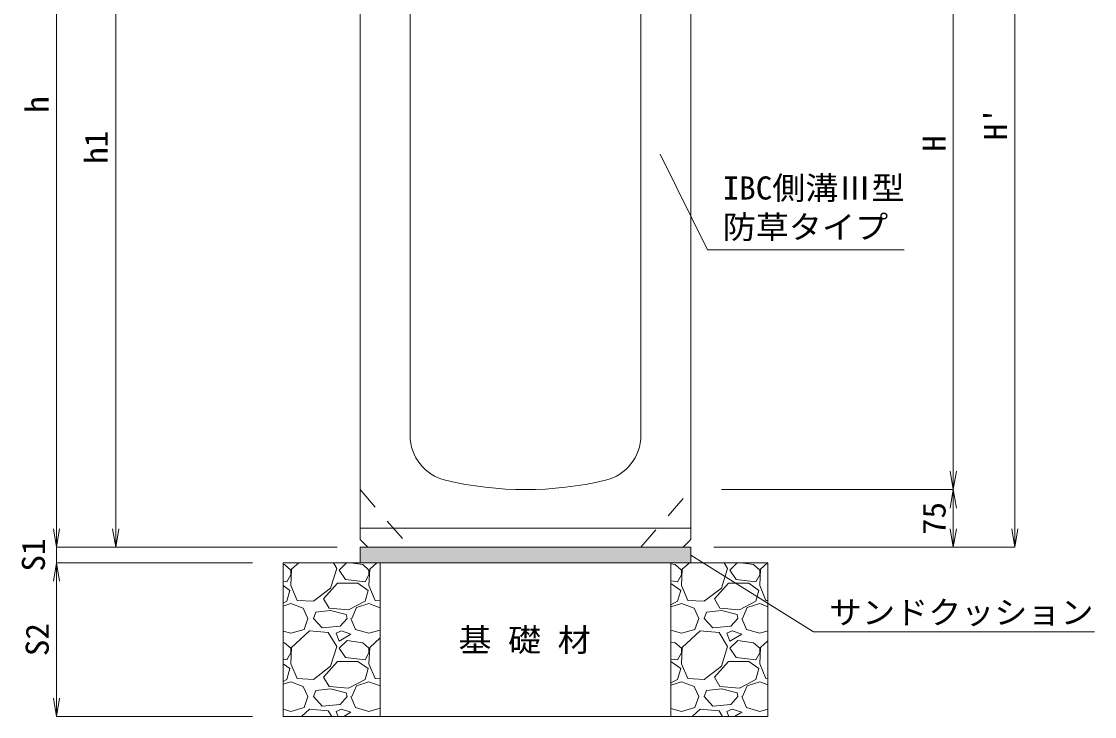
# Model space of a CAD drawing. Units: millimetres at full size; details may follow other scales. Extents: x 164402 to 209100, y 872507 to 885397.
# Drawn here: x 194792 to 196187, y 881627 to 882531 of the extents above; entities that cross this region are included whole.
import ezdxf
from ezdxf.enums import TextEntityAlignment as Align

# ---------------------------------------------------------------- set-up
doc = ezdxf.new("R2010")
doc.units = ezdxf.units.MM
doc.header["$LTSCALE"] = 40
doc.linetypes.add('USER1', pattern=[1.35, 0.75, -0.6])
for name, color, linetype, lineweight in [('0_2', 7, 'Continuous', 13), ('ハッチング', 7, 'Continuous', 5), ('寸法線', 7, 'Continuous', 13), ('本体', 2, 'Continuous', 13), ('補助線', 8, 'Continuous', 13)]:
    doc.layers.add(name, color=color, linetype=linetype, lineweight=lineweight)
doc.layers.add('文字', color=7, linetype='Continuous')
doc.styles.add('ＭＳ 明朝', font='')
doc.styles.get('ＭＳ 明朝').set_extended_font_data('MS Mincho')

# ---------------------------------------------------------------- blocks, each defined once
blk = doc.blocks.new('open_arrow')
at = {"color": 0, "linetype": 'Continuous', "lineweight": -2}
blk.add_lwpolyline([(7.5, 1.25), (0, 0), (7.5, -1.25)], dxfattribs=at)
blk = doc.blocks.new('filled_arrow')
at = {"color": 0, "linetype": 'Continuous', "lineweight": -2}
blk.add_solid([(7.5, 1.25), (0, 0), (7.5, -1.25)], dxfattribs=at)

msp = doc.modelspace()

# ---------------------------------------------------------------- hatches: boundary and pattern name
at = {"layer": 'ハッチング'}
msp.add_hatch(color=8, dxfattribs=at).paths.add_polyline_path([(195232.4, 881847.29), (195232.4, 881827.29), (195662.4, 881827.29), (195662.4, 881847.29)])

# ---------------------------------------------------------------- linework, layer by layer
at = {"layer": '0_2', "lineweight": 20}
for p, q in [((195652.4, 881847.29), (195242.4, 881847.29)), ((195132.4, 881827.29), (195762.4, 881827.29)), ((195132.4, 881827.29), (195132.4, 881627.29)), ((195762.4, 881627.29), (195762.4, 881827.29)), ((195132.4, 881627.29), (195762.4, 881627.29))]:
    msp.add_line(p, q, dxfattribs=at)
at = {"layer": '0_2'}
msp.add_lwpolyline([(195232.4, 881827.29), (195662.4, 881827.29), (195662.4, 881847.29), (195232.4, 881847.29)], close=True, dxfattribs=at)
at = {"layer": 'ハッチング'}
for p, q in [((195134.15, 881824.87), (195132.4, 881825.13)), ((195142.28, 881817.76), (195134.15, 881824.87)), ((195152.61, 881827.29), (195143.29, 881818.77)), ((195202.22, 881819.79), (195197.64, 881827.29)), ((195205.11, 881827.29), (195205.27, 881826.9)), ((195214.8, 881827.29), (195205.27, 881817.76)), ((195205.27, 881826.9), (195205.91, 881827.29)), ((195235.75, 881824.87), (195219.64, 881827.29)), ((195243.88, 881817.76), (195235.75, 881824.87)), ((195254.21, 881827.29), (195244.89, 881818.77)), ((195642.15, 881824.87), (195636.4, 881825.73)), ((195650.28, 881817.76), (195642.15, 881824.87)), ((195660.61, 881827.29), (195651.29, 881818.77)), ((195710.22, 881819.79), (195705.64, 881827.29)), ((195713.11, 881827.29), (195713.27, 881826.9)), ((195722.8, 881827.29), (195713.27, 881817.76)), ((195713.27, 881826.9), (195713.91, 881827.29)), ((195743.75, 881824.87), (195727.64, 881827.29)), ((195751.88, 881817.76), (195743.75, 881824.87)), ((195762.21, 881827.29), (195752.89, 881818.77)), ((195137.2, 881802.52), (195142.28, 881811.66)), ((195143.29, 881818.77), (195142.28, 881797.44)), ((195142.28, 881811.66), (195142.28, 881817.76)), ((195194.09, 881794.39), (195202.22, 881819.79)), ((195205.27, 881817.76), (195213.4, 881805.57)), ((195238.8, 881802.52), (195243.88, 881811.66)), ((195244.89, 881818.77), (195243.88, 881797.44)), ((195243.88, 881811.66), (195243.88, 881817.76)), ((195645.2, 881802.52), (195650.28, 881811.66)), ((195651.29, 881818.77), (195650.28, 881797.44)), ((195650.28, 881811.66), (195650.28, 881817.76)), ((195702.09, 881794.39), (195710.22, 881819.79)), ((195713.27, 881817.76), (195721.4, 881805.57)), ((195746.8, 881802.52), (195751.88, 881811.66)), ((195752.89, 881818.77), (195751.88, 881797.44)), ((195751.88, 881811.66), (195751.88, 881817.76)), ((195132.4, 881803.09), (195137.2, 881802.52)), ((195132.4, 881797.48), (195141.26, 881791.34)), ((195142.28, 881797.44), (195150.4, 881778.13)), ((195184.95, 881780.17), (195203.24, 881800.49)), ((195203.24, 881800.49), (195229.65, 881800.49)), ((195213.4, 881805.57), (195238.8, 881802.52)), ((195229.65, 881800.49), (195242.86, 881791.34)), ((195243.88, 881797.44), (195252, 881778.13)), ((195636.4, 881803.57), (195645.2, 881802.52)), ((195636.4, 881800.25), (195649.26, 881791.34)), ((195650.28, 881797.44), (195658.4, 881778.13)), ((195692.95, 881780.17), (195711.24, 881800.49)), ((195711.24, 881800.49), (195737.65, 881800.49)), ((195721.4, 881805.57), (195746.8, 881802.52)), ((195737.65, 881800.49), (195750.86, 881791.34)), ((195751.88, 881797.44), (195760, 881778.13)), ((195141.26, 881791.34), (195137.2, 881777.12)), ((195171.74, 881777.12), (195194.09, 881794.39)), ((195242.86, 881791.34), (195238.8, 881777.12)), ((195649.26, 881791.34), (195645.2, 881777.12)), ((195679.74, 881777.12), (195702.09, 881794.39)), ((195750.86, 881791.34), (195746.8, 881777.12)), ((195137.2, 881777.12), (195132.4, 881774.6)), ((195132.4, 881770.98), (195142.28, 881774.07)), ((195142.28, 881774.07), (195158.53, 881767.97)), ((195150.4, 881778.13), (195171.74, 881777.12)), ((195158.53, 881767.97), (195164.63, 881754.77)), ((195192.06, 881767.97), (195184.95, 881780.17)), ((195217.46, 881765.94), (195192.06, 881767.97)), ((195238.8, 881777.12), (195217.46, 881765.94)), ((195221.52, 881754.77), (195227.62, 881768.99)), ((195227.62, 881768.99), (195243.88, 881774.07)), ((195243.88, 881774.07), (195258.4, 881768.62)), ((195252, 881778.13), (195258.4, 881777.83)), ((195645.2, 881777.12), (195636.4, 881772.51)), ((195636.4, 881769.73), (195650.28, 881774.07)), ((195650.28, 881774.07), (195666.53, 881767.97)), ((195658.4, 881778.13), (195679.74, 881777.12)), ((195666.53, 881767.97), (195672.63, 881754.77)), ((195700.06, 881767.97), (195692.95, 881780.17)), ((195725.46, 881765.94), (195700.06, 881767.97)), ((195746.8, 881777.12), (195725.46, 881765.94)), ((195729.52, 881754.77), (195735.62, 881768.99)), ((195735.62, 881768.99), (195751.88, 881774.07)), ((195751.88, 881774.07), (195762.4, 881770.12)), ((195760, 881778.13), (195762.4, 881778.02)), ((195159.55, 881740.54), (195164.63, 881754.77)), ((195171.74, 881754.77), (195174.79, 881762.89)), ((195182.92, 881742.57), (195171.74, 881754.77)), ((195194.09, 881764.93), (195174.79, 881762.89)), ((195214.41, 881759.85), (195194.09, 881764.93)), ((195215.43, 881754.77), (195206.28, 881744.61)), ((195215.43, 881754.77), (195214.41, 881759.85)), ((195220.51, 881754.77), (195226.6, 881740.54)), ((195667.55, 881740.54), (195672.63, 881754.77)), ((195679.74, 881754.77), (195682.79, 881762.89)), ((195690.92, 881742.57), (195679.74, 881754.77)), ((195702.09, 881764.93), (195682.79, 881762.89)), ((195722.41, 881759.85), (195702.09, 881764.93)), ((195723.43, 881754.77), (195714.28, 881744.61)), ((195723.43, 881754.77), (195722.41, 881759.85)), ((195728.51, 881754.77), (195734.6, 881740.54)), ((195142.28, 881735.46), (195159.55, 881740.54)), ((195206.28, 881744.61), (195182.92, 881742.57)), ((195226.6, 881740.54), (195243.88, 881735.46)), ((195243.88, 881735.46), (195258.4, 881739.73)), ((195636.4, 881739.54), (195650.28, 881735.46)), ((195650.28, 881735.46), (195667.55, 881740.54)), ((195714.28, 881744.61), (195690.92, 881742.57)), ((195734.6, 881740.54), (195751.88, 881735.46)), ((195132.4, 881738.37), (195142.28, 881735.46)), ((195166.66, 881738.51), (195143.29, 881717.17)), ((195191.04, 881736.48), (195166.66, 881738.51)), ((195202.22, 881718.19), (195191.04, 881736.48)), ((195208.32, 881738.51), (195201.2, 881735.46)), ((195201.2, 881735.46), (195205.27, 881725.3)), ((195205.27, 881725.3), (195220.51, 881734.45)), ((195215.43, 881726.32), (195205.27, 881716.16)), ((195220.51, 881734.45), (195208.32, 881738.51)), ((195235.75, 881723.27), (195215.43, 881726.32)), ((195258.4, 881729.5), (195244.89, 881717.17)), ((195674.66, 881738.51), (195651.29, 881717.17)), ((195699.04, 881736.48), (195674.66, 881738.51)), ((195710.22, 881718.19), (195699.04, 881736.48)), ((195716.32, 881738.51), (195709.2, 881735.46)), ((195709.2, 881735.46), (195713.27, 881725.3)), ((195713.27, 881725.3), (195728.51, 881734.45)), ((195723.43, 881726.32), (195713.27, 881716.16)), ((195728.51, 881734.45), (195716.32, 881738.51)), ((195743.75, 881723.27), (195723.43, 881726.32)), ((195751.88, 881735.46), (195762.4, 881738.56)), ((195762.4, 881725.85), (195752.89, 881717.17)), ((195134.15, 881723.27), (195132.4, 881723.53)), ((195142.28, 881716.16), (195134.15, 881723.27)), ((195143.29, 881717.17), (195142.28, 881695.84)), ((195142.28, 881710.06), (195142.28, 881716.16)), ((195194.09, 881692.79), (195202.22, 881718.19)), ((195205.27, 881716.16), (195213.4, 881703.97)), ((195243.88, 881716.16), (195235.75, 881723.27)), ((195244.89, 881717.17), (195243.88, 881695.84)), ((195243.88, 881710.06), (195243.88, 881716.16)), ((195642.15, 881723.27), (195636.4, 881724.13)), ((195650.28, 881716.16), (195642.15, 881723.27)), ((195651.29, 881717.17), (195650.28, 881695.84)), ((195650.28, 881710.06), (195650.28, 881716.16)), ((195702.09, 881692.79), (195710.22, 881718.19)), ((195713.27, 881716.16), (195721.4, 881703.97)), ((195751.88, 881716.16), (195743.75, 881723.27)), ((195752.89, 881717.17), (195751.88, 881695.84)), ((195751.88, 881710.06), (195751.88, 881716.16)), ((195132.4, 881701.49), (195137.2, 881700.92)), ((195137.2, 881700.92), (195142.28, 881710.06)), ((195184.95, 881678.57), (195203.24, 881698.89)), ((195203.24, 881698.89), (195229.65, 881698.89)), ((195213.4, 881703.97), (195238.8, 881700.92)), ((195229.65, 881698.89), (195242.86, 881689.74)), ((195238.8, 881700.92), (195243.88, 881710.06)), ((195636.4, 881701.97), (195645.2, 881700.92)), ((195636.4, 881698.65), (195649.26, 881689.74)), ((195645.2, 881700.92), (195650.28, 881710.06)), ((195692.95, 881678.57), (195711.24, 881698.89)), ((195711.24, 881698.89), (195737.65, 881698.89)), ((195721.4, 881703.97), (195746.8, 881700.92)), ((195737.65, 881698.89), (195750.86, 881689.74)), ((195746.8, 881700.92), (195751.88, 881710.06)), ((195132.4, 881695.88), (195141.26, 881689.74)), ((195141.26, 881689.74), (195137.2, 881675.52)), ((195142.28, 881695.84), (195150.4, 881676.53)), ((195171.74, 881675.52), (195194.09, 881692.79)), ((195242.86, 881689.74), (195238.8, 881675.52)), ((195243.88, 881695.84), (195252, 881676.53)), ((195649.26, 881689.74), (195645.2, 881675.52)), ((195650.28, 881695.84), (195658.4, 881676.53)), ((195679.74, 881675.52), (195702.09, 881692.79)), ((195750.86, 881689.74), (195746.8, 881675.52)), ((195751.88, 881695.84), (195760, 881676.53)), ((195137.2, 881675.52), (195132.4, 881673)), ((195132.4, 881669.38), (195142.28, 881672.47)), ((195142.28, 881672.47), (195158.53, 881666.37)), ((195150.4, 881676.53), (195171.74, 881675.52)), ((195192.06, 881666.37), (195184.95, 881678.57)), ((195238.8, 881675.52), (195217.46, 881664.34)), ((195227.62, 881667.39), (195243.88, 881672.47)), ((195243.88, 881672.47), (195258.4, 881667.02)), ((195252, 881676.53), (195258.4, 881676.23)), ((195645.2, 881675.52), (195636.4, 881670.91)), ((195636.4, 881668.13), (195650.28, 881672.47)), ((195650.28, 881672.47), (195666.53, 881666.37)), ((195658.4, 881676.53), (195679.74, 881675.52)), ((195700.06, 881666.37), (195692.95, 881678.57)), ((195746.8, 881675.52), (195725.46, 881664.34)), ((195735.62, 881667.39), (195751.88, 881672.47)), ((195751.88, 881672.47), (195762.4, 881668.52)), ((195760, 881676.53), (195762.4, 881676.42)), ((195158.53, 881666.37), (195164.63, 881653.17)), ((195171.74, 881653.17), (195174.79, 881661.29)), ((195194.09, 881663.33), (195174.79, 881661.29)), ((195217.46, 881664.34), (195192.06, 881666.37)), ((195214.41, 881658.25), (195194.09, 881663.33)), ((195215.43, 881653.17), (195214.41, 881658.25)), ((195221.52, 881653.17), (195227.62, 881667.39)), ((195666.53, 881666.37), (195672.63, 881653.17)), ((195679.74, 881653.17), (195682.79, 881661.29)), ((195702.09, 881663.33), (195682.79, 881661.29)), ((195725.46, 881664.34), (195700.06, 881666.37)), ((195722.41, 881658.25), (195702.09, 881663.33)), ((195723.43, 881653.17), (195722.41, 881658.25)), ((195729.52, 881653.17), (195735.62, 881667.39)), ((195159.55, 881638.94), (195164.63, 881653.17)), ((195182.92, 881640.97), (195171.74, 881653.17)), ((195206.28, 881643.01), (195182.92, 881640.97)), ((195215.43, 881653.17), (195206.28, 881643.01)), ((195220.51, 881653.17), (195226.6, 881638.94)), ((195667.55, 881638.94), (195672.63, 881653.17)), ((195690.92, 881640.97), (195679.74, 881653.17)), ((195714.28, 881643.01), (195690.92, 881640.97)), ((195723.43, 881653.17), (195714.28, 881643.01)), ((195728.51, 881653.17), (195734.6, 881638.94)), ((195132.4, 881636.77), (195142.28, 881633.86)), ((195142.28, 881633.86), (195159.55, 881638.94)), ((195166.66, 881636.91), (195156.12, 881627.29)), ((195191.04, 881634.88), (195166.66, 881636.91)), ((195195.68, 881627.29), (195191.04, 881634.88)), ((195208.32, 881636.91), (195201.2, 881633.86)), ((195201.2, 881633.86), (195203.83, 881627.29)), ((195220.51, 881632.85), (195208.32, 881636.91)), ((195211.24, 881627.29), (195220.51, 881632.85)), ((195226.6, 881638.94), (195243.88, 881633.86)), ((195243.88, 881633.86), (195258.4, 881638.13)), ((195258.4, 881627.9), (195257.72, 881627.29)), ((195636.4, 881637.94), (195650.28, 881633.86)), ((195650.28, 881633.86), (195667.55, 881638.94)), ((195674.66, 881636.91), (195664.12, 881627.29)), ((195699.04, 881634.88), (195674.66, 881636.91)), ((195703.68, 881627.29), (195699.04, 881634.88)), ((195716.32, 881636.91), (195709.2, 881633.86)), ((195709.2, 881633.86), (195711.83, 881627.29)), ((195728.51, 881632.85), (195716.32, 881636.91)), ((195719.24, 881627.29), (195728.51, 881632.85)), ((195734.6, 881638.94), (195751.88, 881633.86)), ((195751.88, 881633.86), (195762.4, 881636.96))]:
    msp.add_line(p, q, dxfattribs=at)
at = {"layer": '寸法線'}
for p, q in [((194837.65, 882998.48), (194837.65, 881847.29)), ((196083.61, 881847.29), (196083.61, 882948.48)), ((194914.71, 882887.29), (194914.71, 881847.29)), ((196003.61, 881922.29), (196003.61, 882822.29)), ((195702.4, 881922.29), (196003.61, 881922.29)), ((195702.4, 881922.29), (196003.61, 881922.29)), ((196003.61, 881847.29), (196003.61, 881922.29)), ((194837.65, 881895.29), (194837.65, 881779.29)), ((195202.4, 881847.29), (194837.65, 881847.29)), ((195202.4, 881847.29), (194837.65, 881847.29)), ((195202.4, 881847.29), (194914.71, 881847.29)), ((195692.4, 881847.29), (196003.61, 881847.29)), ((195692.4, 881847.29), (196083.61, 881847.29)), ((195092.4, 881827.29), (194837.65, 881827.29)), ((194837.65, 881827.29), (194837.65, 881627.29)), ((195092.4, 881827.29), (194837.65, 881827.29)), ((195092.4, 881627.29), (194837.65, 881627.29))]:
    msp.add_line(p, q, dxfattribs=at)
at = {"layer": '寸法線', "lineweight": 9}
msp.add_lwpolyline([(195622.66, 882358.38), (195683.88, 882234.23), (195939.76, 882234.23)], dxfattribs=at)
at = {"layer": '寸法線'}
msp.add_lwpolyline([(195662.4, 881837.29), (195821.99, 881737.58), (196187.24, 881737.58)], dxfattribs=at)
at = {"layer": '本体', "lineweight": 20}
for p, q in [((195232.4, 882968.48), (195232.4, 881857.29)), ((195662.4, 882898.48), (195662.4, 881857.29))]:
    msp.add_line(p, q, dxfattribs=at)
at = {"layer": '本体'}
for p, q in [((195297.4, 882762.29), (195297.4, 881992.81)), ((195597.4, 881992.81), (195597.4, 882762.29)), ((195232.4, 881857.29), (195242.4, 881847.29)), ((195652.4, 881847.29), (195662.4, 881857.29)), ((195242.4, 881847.29), (195652.4, 881847.29))]:
    msp.add_line(p, q, dxfattribs=at)
at = {"layer": '本体', "linetype": 'USER1', "lineweight": 9}
for p, q in [((195232.4, 881922.29), (195297.4, 881847.29)), ((195597.4, 881847.29), (195662.4, 881922.29))]:
    msp.add_line(p, q, dxfattribs=at)
at = {"layer": '本体', "lineweight": 9}
msp.add_line((195232.4, 881872.29), (195662.4, 881872.29), dxfattribs=at)
at = {"layer": '本体'}
for centre, radius, start, end in [((195357.4, 881992.81), 60, 180, 256.65764), ((195537.4, 881992.81), 60, 283.34236, 0), ((195447.4, 882372.29), 450, 256.65764, 283.34236)]:
    msp.add_arc(centre, radius, start, end, dxfattribs=at)
at = {"layer": '補助線', "lineweight": 20}
for p, q in [((195258.4, 881827.29), (195258.4, 881627.29)), ((195636.4, 881627.29), (195636.4, 881827.29))]:
    msp.add_line(p, q, dxfattribs=at)

# ---------------------------------------------------------------- block references
at = {"layer": '寸法線', "lineweight": 9, "xscale": 0.133, "yscale": 0.133, "rotation": 296.2}
msp.add_blockref('filled_arrow', (195622.66, 882358.38), dxfattribs=at)
at = {"layer": '寸法線'}
for p, xscale, yscale, rotation in [((196003.61, 881922.29), 3.2, 3.2, 90), ((196003.61, 881922.29), 3.2, 3.2, 270), ((194837.65, 881847.29), 3.2, 3.2, 90), ((194837.65, 881847.29), 3.2, 3.2, 90), ((194914.71, 881847.29), 3.2, 3.2, 90), ((196003.61, 881847.29), 3.2, 3.2, 90), ((196083.61, 881847.29), 3.2, 3.2, 90), ((195662.4, 881837.29), 0.16, 0.16, 328), ((194837.65, 881827.29), 3.2, 3.2, 270), ((194837.65, 881827.29), 3.2, 3.2, 270), ((194837.65, 881627.29), 3.2, 3.2, 90)]:
    msp.add_blockref('open_arrow', p, dxfattribs=dict(at, xscale=xscale, yscale=yscale, rotation=rotation))

# ---------------------------------------------------------------- texts
at = {"layer": '寸法線', "style": 'ＭＳ 明朝', "width": 1.05}
for s, p in [('h', (194812.31, 882422.88)), ("H'", (196058.61, 882397.88)), ('h1', (194889.37, 882367.29)), ('H', (195978.61, 882372.29)), ('75', (195978.61, 881884.79)), ('S1', (194807.65, 881837.29)), ('S2', (194812.65, 881727.29))]:
    msp.add_text(s, height=30.02, rotation=90, dxfattribs=at).set_placement(p, align=Align.MIDDLE_CENTER)
for s, p in [('IBC側溝Ⅲ型', (195703.88, 882290.42)), ('防草タイプ', (195703.88, 882239.57))]:
    msp.add_text(s, height=30.02, dxfattribs=at).set_placement(p, align=Align.BOTTOM_LEFT)
msp.add_text('サンドクッション', height=30.02, dxfattribs=at).set_placement((195841.99, 881777.69), align=Align.TOP_LEFT)
at = {"layer": '文字', "style": 'ＭＳ 明朝', "width": 1.05}
msp.add_text('基 礎 材', height=30.02, dxfattribs=at).set_placement((195360.29, 881702.82), align=Align.BOTTOM_LEFT)

doc.saveas('drawing.dxf')
